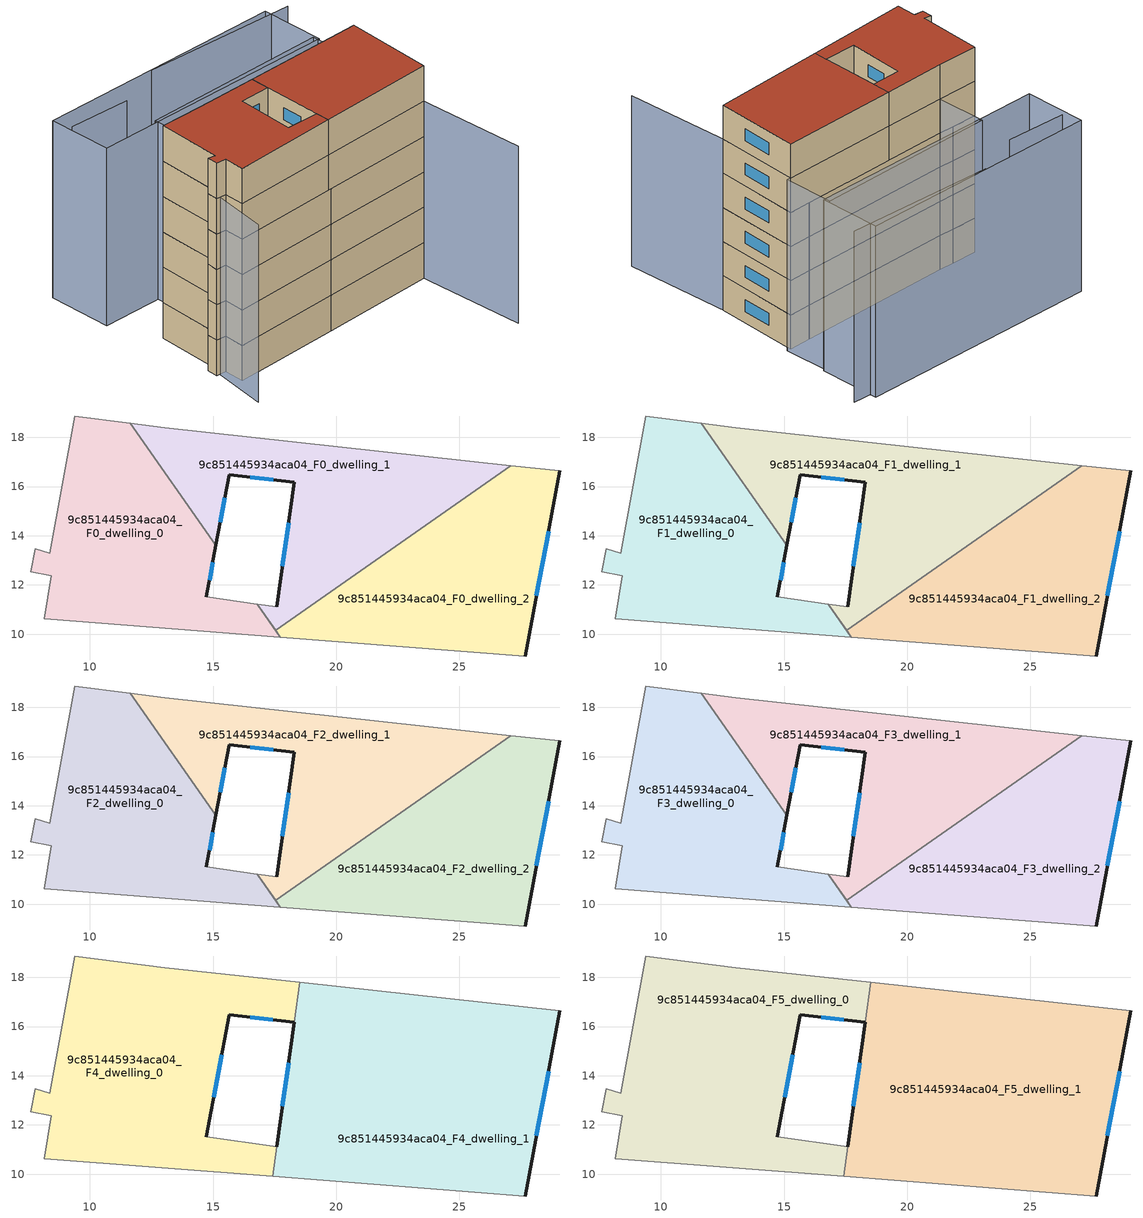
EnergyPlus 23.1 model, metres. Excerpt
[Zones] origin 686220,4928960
9c851445934aca04_F0_dwelling_0
 floor ground (EU_floor_Construction): 15.12,13.61 14.73,11.51 16.79,11.23 17.73,9.88 8.14,10.63 8.43,12.38 7.59,12.53 7.78,13.47 8.37,13.29 9.38,18.87 11.64,18.57 z0
 wall outside (EU_wall_Construction): 14.73,11.51 15.12,13.61 z0:3
 wall adiabatic (EU_wall_Construction): 11.64,18.57 9.38,18.87 8.37,13.29 7.78,13.47 7.59,12.53 8.43,12.38 8.14,10.63 17.73,9.88 16.79,11.23 14.73,11.51 z0:3
 wall to 9c851445934aca04_F0_dwelling_1 (EU_wall_Construction): 15.12,13.61 11.64,18.57 z0:3
 window (EU_Window_Construction): 14.86,12.2 14.99,12.93 z0.98:2.02
9c851445934aca04_F0_dwelling_1
 floor ground (EU_floor_Construction): 27.09,16.85 17.54,10.16 16.79,11.23 17.59,11.12 18.3,16.17 15.65,16.47 15.12,13.61 11.64,18.57 13.04,18.39 z0
 wall outside (EU_wall_Construction): 15.12,13.61 15.65,16.47 18.3,16.17 17.59,11.12 z0:3
 wall adiabatic (EU_wall_Construction): 27.09,16.85 13.04,18.39 11.64,18.57 / 17.59,11.12 16.79,11.23 17.54,10.16 z0:3
 wall to 9c851445934aca04_F0_dwelling_2 (EU_wall_Construction): 17.54,10.16 27.09,16.85 z0:3
 window (EU_Window_Construction): 18.07,14.53 17.82,12.76 / 16.51,16.38 17.44,16.27 / 15.29,14.54 15.48,15.54 z0.98:2.02
9c851445934aca04_F0_dwelling_2
 floor ground (EU_floor_Construction): 29.09,16.63 27.68,9.12 17.73,9.88 17.54,10.16 27.09,16.85 z0
 wall outside (EU_wall_Construction): 27.68,9.12 29.09,16.63 z0:3
 wall adiabatic (EU_wall_Construction): 17.54,10.16 17.73,9.88 27.68,9.12 / 29.09,16.63 27.09,16.85 z0:3
 window (EU_Window_Construction): 28.14,11.56 28.63,14.19 z0.98:2.02
9c851445934aca04_F1_dwelling_0
 floor to 9c851445934aca04_F0_dwelling_0 (EU_floor_Construction): 15.12,13.61 14.73,11.51 16.79,11.23 17.73,9.88 8.14,10.63 8.43,12.38 7.59,12.53 7.78,13.47 8.37,13.29 9.38,18.87 11.64,18.57 z3
 wall outside (EU_wall_Construction): 14.73,11.51 15.12,13.61 z3:6
 wall adiabatic (EU_wall_Construction): 11.64,18.57 9.38,18.87 8.37,13.29 7.78,13.47 7.59,12.53 8.43,12.38 8.14,10.63 17.73,9.88 16.79,11.23 14.73,11.51 z3:6
 wall to 9c851445934aca04_F1_dwelling_1 (EU_wall_Construction): 15.12,13.61 11.64,18.57 z3:6
 window (EU_Window_Construction): 14.86,12.2 14.99,12.93 z3.98:5.02
9c851445934aca04_F1_dwelling_1
 floor to 9c851445934aca04_F0_dwelling_1 (EU_floor_Construction): 27.09,16.85 17.54,10.16 16.79,11.23 17.59,11.12 18.3,16.17 15.65,16.47 15.12,13.61 11.64,18.57 13.04,18.39 z3
 wall outside (EU_wall_Construction): 15.12,13.61 15.65,16.47 18.3,16.17 17.59,11.12 z3:6
 wall adiabatic (EU_wall_Construction): 27.09,16.85 13.04,18.39 11.64,18.57 / 17.59,11.12 16.79,11.23 17.54,10.16 z3:6
 wall to 9c851445934aca04_F1_dwelling_2 (EU_wall_Construction): 17.54,10.16 27.09,16.85 z3:6
 window (EU_Window_Construction): 18.07,14.53 17.82,12.76 / 16.51,16.38 17.44,16.27 / 15.29,14.54 15.48,15.54 z3.98:5.02
9c851445934aca04_F1_dwelling_2
 floor to 9c851445934aca04_F0_dwelling_2 (EU_floor_Construction): 29.09,16.63 27.68,9.12 17.73,9.88 17.54,10.16 27.09,16.85 z3
 wall outside (EU_wall_Construction): 27.68,9.12 29.09,16.63 z3:6
 wall adiabatic (EU_wall_Construction): 17.54,10.16 17.73,9.88 27.68,9.12 / 29.09,16.63 27.09,16.85 z3:6
 window (EU_Window_Construction): 28.14,11.56 28.63,14.19 z3.98:5.02
9c851445934aca04_F2_dwelling_0
 floor to 9c851445934aca04_F1_dwelling_0 (EU_floor_Construction): 15.12,13.61 14.73,11.51 16.79,11.23 17.73,9.88 8.14,10.63 8.43,12.38 7.59,12.53 7.78,13.47 8.37,13.29 9.38,18.87 11.64,18.57 z6
 wall outside (EU_wall_Construction): 14.73,11.51 15.12,13.61 z6:9
 wall adiabatic (EU_wall_Construction): 11.64,18.57 9.38,18.87 8.37,13.29 7.78,13.47 7.59,12.53 8.43,12.38 8.14,10.63 17.73,9.88 16.79,11.23 14.73,11.51 z6:9
 wall to 9c851445934aca04_F2_dwelling_1 (EU_wall_Construction): 15.12,13.61 11.64,18.57 z6:9
 window (EU_Window_Construction): 14.86,12.2 14.99,12.93 z6.98:8.02
9c851445934aca04_F2_dwelling_1
 floor to 9c851445934aca04_F1_dwelling_1 (EU_floor_Construction): 27.09,16.85 17.54,10.16 16.79,11.23 17.59,11.12 18.3,16.17 15.65,16.47 15.12,13.61 11.64,18.57 13.04,18.39 z6
 wall outside (EU_wall_Construction): 15.12,13.61 15.65,16.47 18.3,16.17 17.59,11.12 z6:9
 wall adiabatic (EU_wall_Construction): 27.09,16.85 13.04,18.39 11.64,18.57 / 17.59,11.12 16.79,11.23 17.54,10.16 z6:9
 wall to 9c851445934aca04_F2_dwelling_2 (EU_wall_Construction): 17.54,10.16 27.09,16.85 z6:9
 window (EU_Window_Construction): 18.07,14.53 17.82,12.76 / 16.51,16.38 17.44,16.27 / 15.29,14.54 15.48,15.54 z6.98:8.02
9c851445934aca04_F2_dwelling_2
 floor to 9c851445934aca04_F1_dwelling_2 (EU_floor_Construction): 29.09,16.63 27.68,9.12 17.73,9.88 17.54,10.16 27.09,16.85 z6
 wall outside (EU_wall_Construction): 27.68,9.12 29.09,16.63 z6:9
 wall adiabatic (EU_wall_Construction): 17.54,10.16 17.73,9.88 27.68,9.12 / 29.09,16.63 27.09,16.85 z6:9
 window (EU_Window_Construction): 28.14,11.56 28.63,14.19 z6.98:8.02
9c851445934aca04_F3_dwelling_0
 floor to 9c851445934aca04_F2_dwelling_0 (EU_floor_Construction): 15.12,13.61 14.73,11.51 16.79,11.23 17.73,9.88 8.14,10.63 8.43,12.38 7.59,12.53 7.78,13.47 8.37,13.29 9.38,18.87 11.64,18.57 z9
 wall outside (EU_wall_Construction): 14.73,11.51 15.12,13.61 z9:12
 wall adiabatic (EU_wall_Construction): 11.64,18.57 9.38,18.87 8.37,13.29 7.78,13.47 7.59,12.53 8.43,12.38 8.14,10.63 17.73,9.88 16.79,11.23 14.73,11.51 z9:12
 wall to 9c851445934aca04_F3_dwelling_1 (EU_wall_Construction): 15.12,13.61 11.64,18.57 z9:12
 window (EU_Window_Construction): 14.86,12.2 14.99,12.93 z9.98:11.02
9c851445934aca04_F3_dwelling_1
 floor to 9c851445934aca04_F2_dwelling_1 (EU_floor_Construction): 27.09,16.85 17.54,10.16 16.79,11.23 17.59,11.12 18.3,16.17 15.65,16.47 15.12,13.61 11.64,18.57 13.04,18.39 z9
 wall outside (EU_wall_Construction): 15.12,13.61 15.65,16.47 18.3,16.17 17.59,11.12 z9:12
 wall adiabatic (EU_wall_Construction): 27.09,16.85 13.04,18.39 11.64,18.57 / 17.59,11.12 16.79,11.23 17.54,10.16 z9:12
 wall to 9c851445934aca04_F3_dwelling_2 (EU_wall_Construction): 17.54,10.16 27.09,16.85 z9:12
 window (EU_Window_Construction): 18.07,14.53 17.82,12.76 / 16.51,16.38 17.44,16.27 / 15.29,14.54 15.48,15.54 z9.98:11.02
9c851445934aca04_F3_dwelling_2
 floor to 9c851445934aca04_F2_dwelling_2 (EU_floor_Construction): 29.09,16.63 27.68,9.12 17.73,9.88 17.54,10.16 27.09,16.85 z9
 wall outside (EU_wall_Construction): 27.68,9.12 29.09,16.63 z9:12
 wall adiabatic (EU_wall_Construction): 17.54,10.16 17.73,9.88 27.68,9.12 / 29.09,16.63 27.09,16.85 z9:12
 window (EU_Window_Construction): 28.14,11.56 28.63,14.19 z9.98:11.02
9c851445934aca04_F4_dwelling_0
 floor to 9c851445934aca04_F3_dwelling_0 (EU_floor_Construction): 15.12,13.61 14.73,11.51 16.79,11.23 17.47,10.26 17.42,9.91 8.14,10.63 8.43,12.38 7.59,12.53 7.78,13.47 8.37,13.29 9.38,18.87 11.64,18.57 z12
 floor to 9c851445934aca04_F3_dwelling_1 (EU_floor_Construction): 17.59,11.12 17.47,10.26 16.79,11.23 z12; 18.52,17.79 18.52,17.75 18.3,16.18 15.65,16.47 15.12,13.61 11.64,18.57 13.04,18.39 z12
 wall outside (EU_wall_Construction): 14.73,11.51 15.65,16.47 18.3,16.18 z12:15
 wall adiabatic (EU_wall_Construction): 18.52,17.79 13.04,18.39 9.38,18.87 8.37,13.29 7.78,13.47 7.59,12.53 8.43,12.38 8.14,10.63 17.42,9.91 17.59,11.12 14.73,11.51 z12:15
 wall to 9c851445934aca04_F4_dwelling_1 (EU_wall_Construction): 18.3,16.18 18.52,17.79 z12:15
 window (EU_Window_Construction): 16.51,16.38 17.44,16.27 / 15.03,13.13 15.35,14.86 z12.98:14.02
9c851445934aca04_F4_dwelling_1
 floor to 9c851445934aca04_F3_dwelling_1 (EU_floor_Construction): 27.09,16.85 17.54,10.16 17.47,10.26 18.3,16.17 18.52,17.79 z12
 floor to 9c851445934aca04_F3_dwelling_2 (EU_floor_Construction): 29.09,16.63 27.68,9.12 17.73,9.89 17.54,10.16 27.09,16.85 z12
 floor to 9c851445934aca04_F3_dwelling_0 (EU_floor_Construction): 17.47,10.26 17.73,9.89 17.42,9.91 z12
 wall outside (EU_wall_Construction): 18.3,16.17 17.59,11.12 / 27.68,9.12 29.09,16.63 z12:15
 wall adiabatic (EU_wall_Construction): 29.09,16.63 18.52,17.79 / 17.59,11.12 17.42,9.91 27.68,9.12 z12:15
 window (EU_Window_Construction): 18.07,14.53 17.82,12.76 / 28.14,11.56 28.63,14.19 z12.98:14.02
9c851445934aca04_F5_dwelling_0
 floor to 9c851445934aca04_F4_dwelling_0 (EU_floor_Construction): 18.52,17.79 18.3,16.18 15.65,16.47 14.73,11.51 17.59,11.12 17.42,9.91 8.14,10.63 8.43,12.38 7.59,12.53 7.78,13.47 8.37,13.29 9.38,18.87 13.04,18.39 z15
 wall outside (EU_wall_Construction): 14.73,11.51 15.65,16.47 18.3,16.18 z15:18
 wall adiabatic (EU_wall_Construction): 18.52,17.79 13.04,18.39 9.38,18.87 8.37,13.29 7.78,13.47 7.59,12.53 8.43,12.38 8.14,10.63 17.42,9.91 17.59,11.12 14.73,11.51 z15:18
 wall to 9c851445934aca04_F5_dwelling_1 (EU_wall_Construction): 18.3,16.18 18.52,17.79 z15:18
 window (EU_Window_Construction): 16.51,16.38 17.44,16.27 / 15.03,13.13 15.35,14.86 z15.98:17.02
 roof outside (EU_roof_Construction): 17.42,9.91 17.59,11.12 14.73,11.51 15.65,16.47 18.3,16.18 18.52,17.79 13.04,18.39 9.38,18.87 8.37,13.29 7.78,13.47 7.59,12.53 8.43,12.38 8.14,10.63 z18
9c851445934aca04_F5_dwelling_1
 floor to 9c851445934aca04_F4_dwelling_1 (EU_floor_Construction): 29.09,16.63 27.68,9.12 17.42,9.91 18.3,16.17 18.52,17.79 z15
 wall outside (EU_wall_Construction): 18.3,16.17 17.59,11.12 / 27.68,9.12 29.09,16.63 z15:18
 wall adiabatic (EU_wall_Construction): 29.09,16.63 18.52,17.79 / 17.59,11.12 17.42,9.91 27.68,9.12 z15:18
 window (EU_Window_Construction): 18.07,14.53 17.82,12.76 / 28.14,11.56 28.63,14.19 z15.98:17.02
 roof outside (EU_roof_Construction): 27.68,9.12 29.09,16.63 18.52,17.79 17.59,11.12 17.42,9.91 z18
shading: 32.26,25.17 18.99,27.39 / 14.53,26.2 9.19,27.09 / 27.82,10.75 26.86,-0.22 / 8.28,13.75 6.5,7.88 / 29.43,16.6 13.04,18.39 / 13.04,18.39 13.52,22.82 / 13.52,22.82 29.91,21.03 / 29.91,21.03 29.43,16.6 / 8.96,28.69 30.7,26.01 / 30.7,26.01 30.03,20.53 / 30.03,20.53 8.28,23.2 / 8.28,23.2 8.96,28.69 z0:15
[Building]
EU S2 Campaign: North Axis=0; Terrain=City; Solar Distribution=FullExterior
[Site:Location]
Bologna: Latitude=44.5; Longitude=11.25; Time Zone=1; Elevation=37
[SizingPeriod:WeatherFileDays]
AnnualSizingPeriod: Begin Month=1; Begin Day of Month=1; End Month=12; End Day of Month=31; Day of Week for Start Day=Monday; Use Weather File Daylight Saving Period=No; Use Weather File Rain and Snow Indicators=No
[MATERIAL]
EU_InternalMass_Material: Roughness=MediumRough; Thickness=0.1; Conductivity=1; Density=1800; Specific Heat=900; Thermal Absorptance=0.9; Solar Absorptance=0.7; Visible Absorptance=0.7
[MATERIAL:NOMASS] Roughness=MediumRough; Thermal Absorptance=0.9; Solar Absorptance=0.7; Visible Absorptance=0.7
Name | Thermal Resistance
EU_wall_NoMass | 0.905828
EU_roof_NoMass | 0.37593
EU_floor_NoMass | 0.67114
[WINDOWMATERIAL:SIMPLEGLAZINGSYSTEM]
EU_Window_SimpleGlazing: UFactor=4.52486; Solar Heat Gain Coefficient=0.85; Visible Transmittance=0.85
[CONSTRUCTION]
EU_wall_Construction: EU_wall_NoMass
EU_roof_Construction: EU_roof_NoMass
EU_floor_Construction: EU_floor_NoMass
EU_InternalMass_Construction: EU_InternalMass_Material
EU_Window_Construction: EU_Window_SimpleGlazing
[ZONE] Type=1; Multiplier=1; Ceiling Height=autocalculate; Floor Area=autocalculate; Part of Total Floor Area=Yes
Name | Volume
9c851445934aca04_F0_dwelling_0; 9c851445934aca04_F1_dwelling_0; 9c851445934aca04_F2_dwelling_0; 9c851445934aca04_F3_dwelling_0 | 143.616
9c851445934aca04_F4_dwelling_0; 9c851445934aca04_F5_dwelling_0 | 186.581
9c851445934aca04_F0_dwelling_1; 9c851445934aca04_F1_dwelling_1; 9c851445934aca04_F2_dwelling_1; 9c851445934aca04_F3_dwelling_1 | 143.614
9c851445934aca04_F4_dwelling_1; 9c851445934aca04_F5_dwelling_1 | 244.198
9c851445934aca04_F0_dwelling_2; 9c851445934aca04_F1_dwelling_2; 9c851445934aca04_F2_dwelling_2; 9c851445934aca04_F3_dwelling_2 | 143.613
[INTERNALMASS] Construction=EU_InternalMass_Construction
Name | Zone or ZoneList | Surface Area
9c851445934aca04_F0_dwelling_0_EU_InternalMass | 9c851445934aca04_F0_dwelling_0 | 47.8723
9c851445934aca04_F0_dwelling_1_EU_InternalMass | 9c851445934aca04_F0_dwelling_1 | 47.8686
9c851445934aca04_F0_dwelling_2_EU_InternalMass | 9c851445934aca04_F0_dwelling_2 | 47.8699
9c851445934aca04_F1_dwelling_0_EU_InternalMass | 9c851445934aca04_F1_dwelling_0 | 47.8723
9c851445934aca04_F1_dwelling_1_EU_InternalMass | 9c851445934aca04_F1_dwelling_1 | 47.8686
9c851445934aca04_F1_dwelling_2_EU_InternalMass | 9c851445934aca04_F1_dwelling_2 | 47.8699
9c851445934aca04_F2_dwelling_0_EU_InternalMass | 9c851445934aca04_F2_dwelling_0 | 47.8723
9c851445934aca04_F2_dwelling_1_EU_InternalMass | 9c851445934aca04_F2_dwelling_1 | 47.8686
9c851445934aca04_F2_dwelling_2_EU_InternalMass | 9c851445934aca04_F2_dwelling_2 | 47.8699
9c851445934aca04_F3_dwelling_0_EU_InternalMass | 9c851445934aca04_F3_dwelling_0 | 47.8723
9c851445934aca04_F3_dwelling_1_EU_InternalMass | 9c851445934aca04_F3_dwelling_1 | 47.8686
9c851445934aca04_F3_dwelling_2_EU_InternalMass | 9c851445934aca04_F3_dwelling_2 | 47.8699
9c851445934aca04_F4_dwelling_0_EU_InternalMass | 9c851445934aca04_F4_dwelling_0 | 62.1954
9c851445934aca04_F4_dwelling_1_EU_InternalMass | 9c851445934aca04_F4_dwelling_1 | 81.4081
9c851445934aca04_F5_dwelling_0_EU_InternalMass | 9c851445934aca04_F5_dwelling_0 | 62.1954
9c851445934aca04_F5_dwelling_1_EU_InternalMass | 9c851445934aca04_F5_dwelling_1 | 81.4081
[OTHEREQUIPMENT] Fuel Type=Electricity; Design Level Calculation Method=Watts/Area; Power per Zone Floor Area=1; Fraction Latent=0; Fraction Radiant=0; Fraction Lost=0; Carbon Dioxide Generation Rate=0; EndUse Subcategory=EU_Step8_InternalGains
Name | Zone or ZoneList or Space or SpaceList | Schedule
EU_Step8_InternalGain_9c851445934aca04_F0_dwelling_0_f000 | 9c851445934aca04_F0_dwelling_0 | EU_Step8_GainSchedule_9c851445934aca04_F0_dwelling_0_f000
EU_Step8_InternalGain_9c851445934aca04_F0_dwelling_1_f000 | 9c851445934aca04_F0_dwelling_1 | EU_Step8_GainSchedule_9c851445934aca04_F0_dwelling_1_f000
EU_Step8_InternalGain_9c851445934aca04_F0_dwelling_2_f000 | 9c851445934aca04_F0_dwelling_2 | EU_Step8_GainSchedule_9c851445934aca04_F0_dwelling_2_f000
EU_Step8_InternalGain_9c851445934aca04_F1_dwelling_0_f000 | 9c851445934aca04_F1_dwelling_0 | EU_Step8_GainSchedule_9c851445934aca04_F1_dwelling_0_f000
EU_Step8_InternalGain_9c851445934aca04_F1_dwelling_1_f000 | 9c851445934aca04_F1_dwelling_1 | EU_Step8_GainSchedule_9c851445934aca04_F1_dwelling_1_f000
EU_Step8_InternalGain_9c851445934aca04_F1_dwelling_2_f000 | 9c851445934aca04_F1_dwelling_2 | EU_Step8_GainSchedule_9c851445934aca04_F1_dwelling_2_f000
EU_Step8_InternalGain_9c851445934aca04_F2_dwelling_0_f000 | 9c851445934aca04_F2_dwelling_0 | EU_Step8_GainSchedule_9c851445934aca04_F2_dwelling_0_f000
EU_Step8_InternalGain_9c851445934aca04_F2_dwelling_1_f000 | 9c851445934aca04_F2_dwelling_1 | EU_Step8_GainSchedule_9c851445934aca04_F2_dwelling_1_f000
EU_Step8_InternalGain_9c851445934aca04_F2_dwelling_2_f000 | 9c851445934aca04_F2_dwelling_2 | EU_Step8_GainSchedule_9c851445934aca04_F2_dwelling_2_f000
EU_Step8_InternalGain_9c851445934aca04_F3_dwelling_0_f000 | 9c851445934aca04_F3_dwelling_0 | EU_Step8_GainSchedule_9c851445934aca04_F3_dwelling_0_f000
EU_Step8_InternalGain_9c851445934aca04_F3_dwelling_1_f000 | 9c851445934aca04_F3_dwelling_1 | EU_Step8_GainSchedule_9c851445934aca04_F3_dwelling_1_f000
EU_Step8_InternalGain_9c851445934aca04_F3_dwelling_2_f000 | 9c851445934aca04_F3_dwelling_2 | EU_Step8_GainSchedule_9c851445934aca04_F3_dwelling_2_f000
EU_Step8_InternalGain_9c851445934aca04_F4_dwelling_0_f000 | 9c851445934aca04_F4_dwelling_0 | EU_Step8_GainSchedule_9c851445934aca04_F4_dwelling_0_f000
EU_Step8_InternalGain_9c851445934aca04_F4_dwelling_1_f000 | 9c851445934aca04_F4_dwelling_1 | EU_Step8_GainSchedule_9c851445934aca04_F4_dwelling_1_f000
EU_Step8_InternalGain_9c851445934aca04_F5_dwelling_0_f000 | 9c851445934aca04_F5_dwelling_0 | EU_Step8_GainSchedule_9c851445934aca04_F5_dwelling_0_f000
EU_Step8_InternalGain_9c851445934aca04_F5_dwelling_1_f000 | 9c851445934aca04_F5_dwelling_1 | EU_Step8_GainSchedule_9c851445934aca04_F5_dwelling_1_f000
[ZONEVENTILATION:DESIGNFLOWRATE] Schedule=EU_AlwaysOn; Design Flow Rate Calculation Method=AirChanges/Hour; Air Changes per Hour=0.73129; Ventilation Type=Natural; Fan Pressure Rise=0; Fan Total Efficiency=1; Constant Term Coefficient=1; Temperature Term Coefficient=0; Velocity Term Coefficient=0; Velocity Squared Term Coefficient=0; Minimum Indoor Temperature=-100; Maximum Indoor Temperature=100; Delta Temperature=-100; Minimum Outdoor Temperature=-100; Maximum Outdoor Temperature=100; Maximum Wind Speed=40
Name | Zone or ZoneList or Space or SpaceList
EU_ConstantAir_9c851445934aca04_F0_dwelling_0 | 9c851445934aca04_F0_dwelling_0
EU_ConstantAir_9c851445934aca04_F0_dwelling_1 | 9c851445934aca04_F0_dwelling_1
EU_ConstantAir_9c851445934aca04_F0_dwelling_2 | 9c851445934aca04_F0_dwelling_2
EU_ConstantAir_9c851445934aca04_F1_dwelling_0 | 9c851445934aca04_F1_dwelling_0
EU_ConstantAir_9c851445934aca04_F1_dwelling_1 | 9c851445934aca04_F1_dwelling_1
EU_ConstantAir_9c851445934aca04_F1_dwelling_2 | 9c851445934aca04_F1_dwelling_2
EU_ConstantAir_9c851445934aca04_F2_dwelling_0 | 9c851445934aca04_F2_dwelling_0
EU_ConstantAir_9c851445934aca04_F2_dwelling_1 | 9c851445934aca04_F2_dwelling_1
EU_ConstantAir_9c851445934aca04_F2_dwelling_2 | 9c851445934aca04_F2_dwelling_2
EU_ConstantAir_9c851445934aca04_F3_dwelling_0 | 9c851445934aca04_F3_dwelling_0
EU_ConstantAir_9c851445934aca04_F3_dwelling_1 | 9c851445934aca04_F3_dwelling_1
EU_ConstantAir_9c851445934aca04_F3_dwelling_2 | 9c851445934aca04_F3_dwelling_2
EU_ConstantAir_9c851445934aca04_F4_dwelling_0 | 9c851445934aca04_F4_dwelling_0
EU_ConstantAir_9c851445934aca04_F4_dwelling_1 | 9c851445934aca04_F4_dwelling_1
EU_ConstantAir_9c851445934aca04_F5_dwelling_0 | 9c851445934aca04_F5_dwelling_0
EU_ConstantAir_9c851445934aca04_F5_dwelling_1 | 9c851445934aca04_F5_dwelling_1
[HVACTEMPLATE:THERMOSTAT] Constant Heating Setpoint=20; Constant Cooling Setpoint=50
EU_HeatOnly_9c851445934aca04_F0_dwelling_0; EU_HeatOnly_9c851445934aca04_F0_dwelling_1; EU_HeatOnly_9c851445934aca04_F0_dwelling_2; EU_HeatOnly_9c851445934aca04_F1_dwelling_0; EU_HeatOnly_9c851445934aca04_F1_dwelling_1; EU_HeatOnly_9c851445934aca04_F1_dwelling_2; EU_HeatOnly_9c851445934aca04_F2_dwelling_0; EU_HeatOnly_9c851445934aca04_F2_dwelling_1; EU_HeatOnly_9c851445934aca04_F2_dwelling_2; EU_HeatOnly_9c851445934aca04_F3_dwelling_0; EU_HeatOnly_9c851445934aca04_F3_dwelling_1; EU_HeatOnly_9c851445934aca04_F3_dwelling_2; EU_HeatOnly_9c851445934aca04_F4_dwelling_0; EU_HeatOnly_9c851445934aca04_F4_dwelling_1; EU_HeatOnly_9c851445934aca04_F5_dwelling_0; EU_HeatOnly_9c851445934aca04_F5_dwelling_1
[HVACTEMPLATE:ZONE:IDEALLOADSAIRSYSTEM] System Availability Schedule=EU_AlwaysOn; Maximum Heating Supply Air Temperature=50; Minimum Cooling Supply Air Temperature=13; Maximum Heating Supply Air Humidity Ratio=0.0156; Minimum Cooling Supply Air Humidity Ratio=0.0077; Heating Limit=NoLimit; Cooling Limit=NoLimit; Heating Availability Schedule=EU_AlwaysOn; Cooling Availability Schedule=EU_CoolingOff; Dehumidification Control Type=ConstantSensibleHeatRatio; Cooling Sensible Heat Ratio=0.7; Dehumidification Setpoint=60; Humidification Control Type=None; Humidification Setpoint=30; Outdoor Air Method=None; Outdoor Air Flow Rate per Person=0.00944; Outdoor Air Flow Rate per Zone Floor Area=0; Outdoor Air Flow Rate per Zone=0; Demand Controlled Ventilation Type=None; Outdoor Air Economizer Type=NoEconomizer; Heat Recovery Type=None; Sensible Heat Recovery Effectiveness=0.7; Latent Heat Recovery Effectiveness=0.65
Name | Template Thermostat
9c851445934aca04_F0_dwelling_0 | EU_HeatOnly_9c851445934aca04_F0_dwelling_0
9c851445934aca04_F0_dwelling_1 | EU_HeatOnly_9c851445934aca04_F0_dwelling_1
9c851445934aca04_F0_dwelling_2 | EU_HeatOnly_9c851445934aca04_F0_dwelling_2
9c851445934aca04_F1_dwelling_0 | EU_HeatOnly_9c851445934aca04_F1_dwelling_0
9c851445934aca04_F1_dwelling_1 | EU_HeatOnly_9c851445934aca04_F1_dwelling_1
9c851445934aca04_F1_dwelling_2 | EU_HeatOnly_9c851445934aca04_F1_dwelling_2
9c851445934aca04_F2_dwelling_0 | EU_HeatOnly_9c851445934aca04_F2_dwelling_0
9c851445934aca04_F2_dwelling_1 | EU_HeatOnly_9c851445934aca04_F2_dwelling_1
9c851445934aca04_F2_dwelling_2 | EU_HeatOnly_9c851445934aca04_F2_dwelling_2
9c851445934aca04_F3_dwelling_0 | EU_HeatOnly_9c851445934aca04_F3_dwelling_0
9c851445934aca04_F3_dwelling_1 | EU_HeatOnly_9c851445934aca04_F3_dwelling_1
9c851445934aca04_F3_dwelling_2 | EU_HeatOnly_9c851445934aca04_F3_dwelling_2
9c851445934aca04_F4_dwelling_0 | EU_HeatOnly_9c851445934aca04_F4_dwelling_0
9c851445934aca04_F4_dwelling_1 | EU_HeatOnly_9c851445934aca04_F4_dwelling_1
9c851445934aca04_F5_dwelling_0 | EU_HeatOnly_9c851445934aca04_F5_dwelling_0
9c851445934aca04_F5_dwelling_1 | EU_HeatOnly_9c851445934aca04_F5_dwelling_1
[SIZING:ZONE] Zone Cooling Design Supply Air Temperature Input Method=SupplyAirTemperature; Zone Cooling Design Supply Air Temperature=13; Zone Heating Design Supply Air Temperature Input Method=SupplyAirTemperature; Zone Heating Design Supply Air Temperature=50; Zone Cooling Design Supply Air Humidity Ratio=0.008; Zone Heating Design Supply Air Humidity Ratio=0.008; Cooling Design Air Flow Method=DesignDay; Cooling Design Air Flow Rate=0; Cooling Minimum Air Flow per Zone Floor Area=0.000762; Cooling Minimum Air Flow=0; Cooling Minimum Air Flow Fraction=0.2; Heating Design Air Flow Method=DesignDay; Heating Design Air Flow Rate=0; Heating Maximum Air Flow per Zone Floor Area=0.002032; Heating Maximum Air Flow=0.141576; Heating Maximum Air Flow Fraction=0.3; Account for Dedicated Outdoor Air System=No; Dedicated Outdoor Air System Control Strategy=NeutralSupplyAir; Dedicated Outdoor Air Low Setpoint Temperature for Design=autosize; Dedicated Outdoor Air High Setpoint Temperature for Design=autosize; Zone Load Sizing Method=Sensible Load Only No Latent Load; Zone Latent Cooling Design Supply Air Humidity Ratio Input Method=HumidityRatioDifference; Zone Cooling Design Supply Air Humidity Ratio Difference=0.005; Zone Latent Heating Design Supply Air Humidity Ratio Input Method=HumidityRatioDifference; Zone Humidification Design Supply Air Humidity Ratio Difference=0.005
9c851445934aca04_F0_dwelling_0; 9c851445934aca04_F0_dwelling_1; 9c851445934aca04_F0_dwelling_2; 9c851445934aca04_F1_dwelling_0; 9c851445934aca04_F1_dwelling_1; 9c851445934aca04_F1_dwelling_2; 9c851445934aca04_F2_dwelling_0; 9c851445934aca04_F2_dwelling_1; 9c851445934aca04_F2_dwelling_2; 9c851445934aca04_F3_dwelling_0; 9c851445934aca04_F3_dwelling_1; 9c851445934aca04_F3_dwelling_2; 9c851445934aca04_F4_dwelling_0; 9c851445934aca04_F4_dwelling_1; 9c851445934aca04_F5_dwelling_0; 9c851445934aca04_F5_dwelling_1
[SCHEDULE:CONSTANT]
Name | Hourly Value
EU_AlwaysOn | 1
EU_CoolingOff | 0
[SCHEDULE:FILE] Column Number=1; Rows to Skip at Top=0; Number of Hours of Data=8760; Column Separator=Comma; Interpolate to Timestep=No; Minutes per Item=60; Adjust Schedule for Daylight Savings=Yes
Name | File
EU_Step8_GainSchedule_9c851445934aca04_F0_dwelling_0_f000 | ../../schedules/9c851445934aca04/9c851445934aca04_F0_dwelling_0_f000_gain.csv
EU_Step8_GainSchedule_9c851445934aca04_F0_dwelling_1_f000 | ../../schedules/9c851445934aca04/9c851445934aca04_F0_dwelling_1_f000_gain.csv
EU_Step8_GainSchedule_9c851445934aca04_F0_dwelling_2_f000 | ../../schedules/9c851445934aca04/9c851445934aca04_F0_dwelling_2_f000_gain.csv
EU_Step8_GainSchedule_9c851445934aca04_F1_dwelling_0_f000 | ../../schedules/9c851445934aca04/9c851445934aca04_F1_dwelling_0_f000_gain.csv
EU_Step8_GainSchedule_9c851445934aca04_F1_dwelling_1_f000 | ../../schedules/9c851445934aca04/9c851445934aca04_F1_dwelling_1_f000_gain.csv
EU_Step8_GainSchedule_9c851445934aca04_F1_dwelling_2_f000 | ../../schedules/9c851445934aca04/9c851445934aca04_F1_dwelling_2_f000_gain.csv
EU_Step8_GainSchedule_9c851445934aca04_F2_dwelling_0_f000 | ../../schedules/9c851445934aca04/9c851445934aca04_F2_dwelling_0_f000_gain.csv
EU_Step8_GainSchedule_9c851445934aca04_F2_dwelling_1_f000 | ../../schedules/9c851445934aca04/9c851445934aca04_F2_dwelling_1_f000_gain.csv
EU_Step8_GainSchedule_9c851445934aca04_F2_dwelling_2_f000 | ../../schedules/9c851445934aca04/9c851445934aca04_F2_dwelling_2_f000_gain.csv
EU_Step8_GainSchedule_9c851445934aca04_F3_dwelling_0_f000 | ../../schedules/9c851445934aca04/9c851445934aca04_F3_dwelling_0_f000_gain.csv
EU_Step8_GainSchedule_9c851445934aca04_F3_dwelling_1_f000 | ../../schedules/9c851445934aca04/9c851445934aca04_F3_dwelling_1_f000_gain.csv
EU_Step8_GainSchedule_9c851445934aca04_F3_dwelling_2_f000 | ../../schedules/9c851445934aca04/9c851445934aca04_F3_dwelling_2_f000_gain.csv
EU_Step8_GainSchedule_9c851445934aca04_F4_dwelling_0_f000 | ../../schedules/9c851445934aca04/9c851445934aca04_F4_dwelling_0_f000_gain.csv
EU_Step8_GainSchedule_9c851445934aca04_F4_dwelling_1_f000 | ../../schedules/9c851445934aca04/9c851445934aca04_F4_dwelling_1_f000_gain.csv
EU_Step8_GainSchedule_9c851445934aca04_F5_dwelling_0_f000 | ../../schedules/9c851445934aca04/9c851445934aca04_F5_dwelling_0_f000_gain.csv
EU_Step8_GainSchedule_9c851445934aca04_F5_dwelling_1_f000 | ../../schedules/9c851445934aca04/9c851445934aca04_F5_dwelling_1_f000_gain.csv
